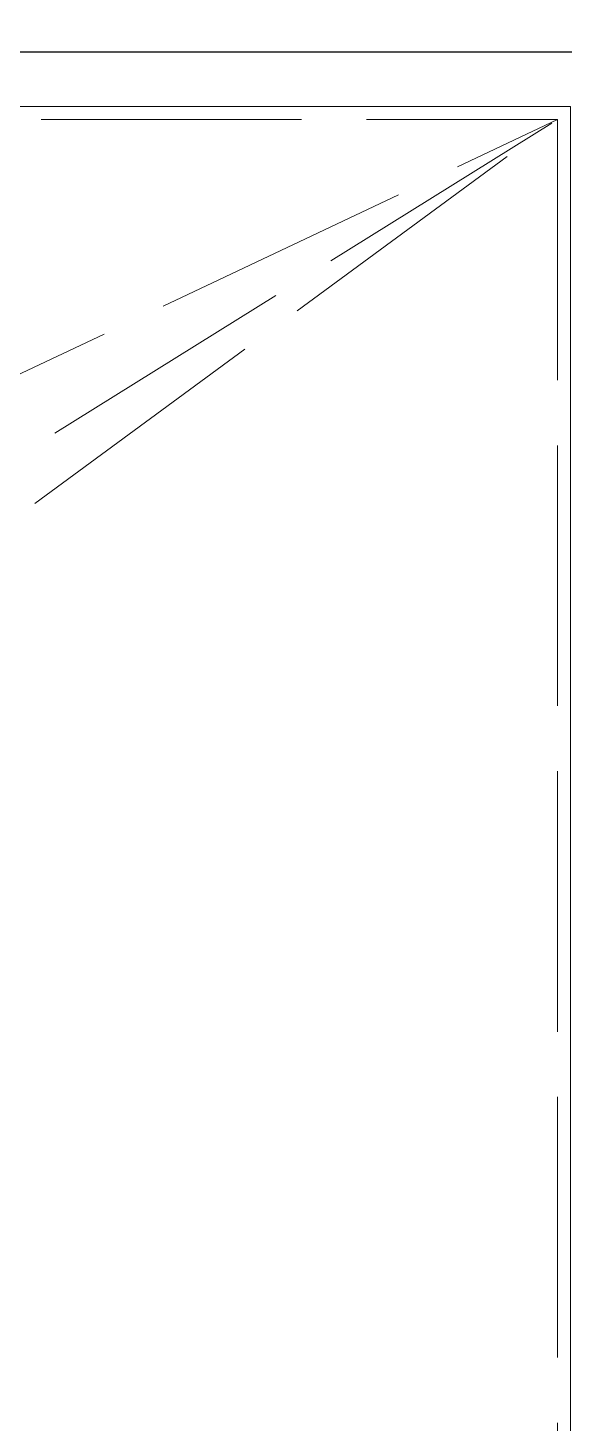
# Model space of a CAD drawing. Header units: millimetres. Extents: x 163705 to 1616509, y 81827 to 302547.
# Drawn here: x 205978 to 206225, y 152828 to 153471 of the extents above; entities that cross this region are included whole.
import ezdxf

# ---------------------------------------------------------------- set-up
doc = ezdxf.new("R2010")
doc.units = ezdxf.units.MM
doc.header["$LTSCALE"] = 10
doc.linetypes.add('ACAD_ISO02W100', pattern=[15, 12, -3])
doc.layers.add('1-虚线', color=8, linetype='ACAD_ISO02W100', lineweight=0)
doc.layers.add('1-设备轮廓', color=2, linetype='Continuous', lineweight=18)

# ---------------------------------------------------------------- blocks, each defined once
blk = doc.blocks.new('G$CFDCBCB0A')
blk.add_lwpolyline([(250, 0), (250, 5000), (4250, 5000), (4250, 0)], close=True)
at = {"layer": '1-虚线'}
for p in [(3248.5, 4523.5), (3375.8, 4452.84), (3398.5, 4373.5)]:
    blk.add_line(p, (4244, 4994), dxfattribs=at)
blk.add_lwpolyline([(256, 6), (256, 4994), (4244, 4994), (4244, 6)], close=True, dxfattribs=at)
blk = doc.blocks.new('A$C5a2f2e4f')
at = {"layer": '1-设备轮廓'}
blk.add_blockref('G$CFDCBCB0A', (2553, 7375.13), dxfattribs=at)
blk = doc.blocks.new('A$C9ac03513')
blk.add_lwpolyline([(2008.22, 178), (2008.22, 10878), (2008.22, 10878), (2008.22, 16278), (9108.22, 16278), (9108.22, 10678), (4808.22, 10678), (4808.22, 178), (2008.22, 178)])

msp = doc.modelspace()

# ---------------------------------------------------------------- block references
for name, p in [('A$C5a2f2e4f', (199424.833, 141059.499)), ('A$C9ac03513', (197419.609, 142781.632))]:
    msp.add_blockref(name, p)

doc.saveas('drawing.dxf')
